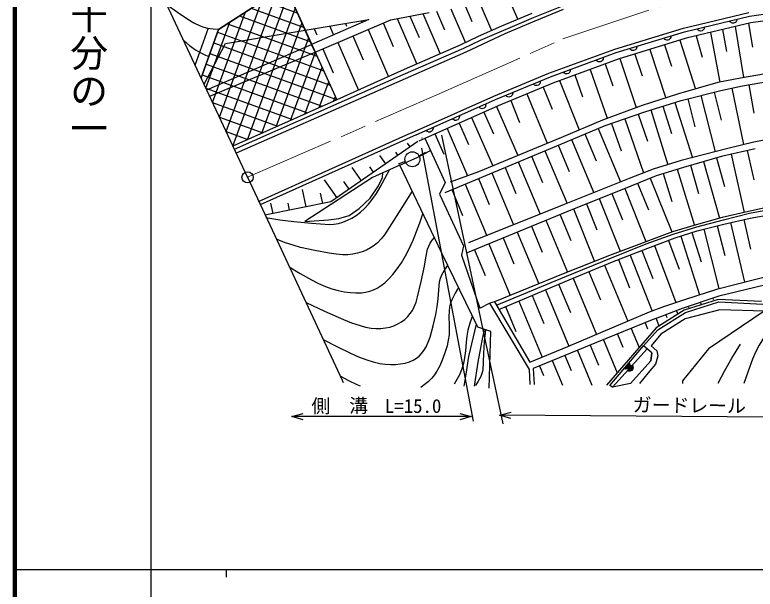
# Model space of a CAD drawing. Units: millimetres, scale not verified. Extents: x 40000 to 680000, y 20000 to 380000.
# Drawn here: x 40000 to 138074, y 202409 to 278540 of the extents above; entities that cross this region are included whole.
import ezdxf
from ezdxf.enums import TextEntityAlignment as Align

# ---------------------------------------------------------------- set-up
doc = ezdxf.new("R2010")
doc.units = ezdxf.units.MM
doc.header["$LTSCALE"] = 1000
doc.linetypes.add('CHAIN', pattern=[18.5, 12, -1.5, 3.5, -1.5])
for name, color, linetype, lineweight in [('M-BGD', 7, 'Continuous', 25), ('M-BMK', 2, 'CHAIN', 13), ('M-TTL', 2, 'Continuous', 140), ('M-TTL-BAND', 7, 'Continuous', 25)]:
    doc.layers.add(name, color=color, linetype=linetype, lineweight=lineweight)
doc.styles.add('@ＭＳ ゴシック', font='')
doc.styles.add('ＭＳ ゴシック', font='')
doc.styles.get('@ＭＳ ゴシック').set_extended_font_data('@MS Gothic')
doc.styles.get('ＭＳ ゴシック').set_extended_font_data('MS Gothic')

# ---------------------------------------------------------------- blocks, each defined once
blk = doc.blocks.new('BUHIN1')
at = {"color": 7, "linetype": 'Continuous', "lineweight": 25}
for radius in [746, 22.5]:
    blk.add_circle((0, 0), radius, dxfattribs=at)
blk = doc.blocks.new('BUHIN126')
at = {"color": 7, "linetype": 'Continuous', "lineweight": 25}
blk.add_lwpolyline([(-282, 413), (-164, 445), (-50, 450), (94, 434), (206, 377), (301, 299), (389, 171), (426, 55), (438, -70), (402, -213), (356, -317), (282, -413)], dxfattribs=at)
blk = doc.blocks.new('BUHIN127')
at = {"color": 7, "linetype": 'Continuous', "lineweight": 25}
blk.add_lwpolyline([(-272, 420), (-154, 449), (-39, 451), (105, 431), (215, 372), (308, 292), (393, 162), (427, 44), (436, -81), (397, -222), (348, -326), (272, -420)], dxfattribs=at)
blk = doc.blocks.new('BUHIN128')
at = {"color": 7, "linetype": 'Continuous', "lineweight": 25}
blk.add_lwpolyline([(-253, 431), (-134, 455), (-19, 453), (124, 426), (231, 362), (321, 278), (399, 145), (429, 25), (433, -100), (387, -240), (333, -341), (253, -431)], dxfattribs=at)
blk = doc.blocks.new('BUHIN129')
at = {"color": 7, "linetype": 'Continuous', "lineweight": 25}
blk.add_lwpolyline([(-230, 444), (-109, 461), (5, 453), (147, 419), (250, 349), (335, 260), (406, 123), (429, 2), (427, -123), (374, -260), (314, -358), (230, -444)], dxfattribs=at)
blk = doc.blocks.new('BUHIN130')
at = {"color": 7, "linetype": 'Continuous', "lineweight": 25}
blk.add_lwpolyline([(-201, 458), (-80, 467), (33, 452), (172, 409), (272, 332), (351, 239), (413, 97), (429, -25), (418, -149), (357, -283), (291, -377), (201, -458)], dxfattribs=at)

msp = doc.modelspace()

# ---------------------------------------------------------------- hatches: boundary and pattern name
at = {"layer": 'M-BGD'}
h = msp.add_hatch(dxfattribs=at)
h.set_pattern_fill('USER', color=256, style=0, pattern_type=2)
h.set_pattern_definition([(160.0244, (68900, 261133), (-512.43, -1409.76), []), (70.0244, (68900, 261133), (-1409.76, 512.43), [])])
h.paths.add_polyline_path([(64676, 270184), (66977, 276595), (75161, 281879), (76071, 281879), (82653, 267271), (68900, 261133)])

# ---------------------------------------------------------------- linework, layer by layer
for p, q in [((70831, 256999), (58176, 284106)), ((75162, 281879), (66977, 276596)), ((66977, 276596), (75162, 281879)), ((79319, 274589), (76071, 281879)), ((76071, 281879), (82653, 267271)), ((105482, 280561), (106612, 277927)), ((99703, 279631), (100558, 277639)), ((101629, 279941), (103131, 276441)), ((108710, 278164), (112461, 279706)), ((89795, 277884), (94887, 278857)), ((94038, 278695), (96330, 273353)), ((95850, 279012), (96910, 276542)), ((97776, 279322), (99701, 274835)), ((108506, 278695), (104484, 277041)), ((112639, 279239), (108903, 277702)), ((128575, 276781), (137241, 278852)), ((137334, 278360), (144972, 279413)), ((67930, 274734), (86897, 277895)), ((86897, 277895), (79319, 274589)), ((79795, 273593), (89795, 277884)), ((85862, 277722), (85963, 277487)), ((90644, 278046), (93241, 271993)), ((92341, 278370), (93563, 275522)), ((101698, 275160), (108710, 278164)), ((108903, 277702), (104918, 275996)), ((128707, 276299), (137334, 278360)), ((145064, 278517), (137500, 277475)), ((63887, 271874), (65668, 276793)), ((66977, 276596), (64676, 270184)), ((64676, 270184), (66977, 276596)), ((79653, 276687), (80007, 275864)), ((81723, 277032), (82228, 275856)), ((83793, 277377), (83944, 277024)), ((86795, 276597), (89482, 270335)), ((88795, 277455), (90131, 274341)), ((104484, 277041), (101371, 275678)), ((119488, 273999), (128575, 276781)), ((137500, 277475), (128943, 275430)), ((133746, 276578), (134287, 273660)), ((135419, 276977), (136505, 270208)), ((137205, 277404), (137710, 274256)), ((84795, 275739), (86145, 272591)), ((101371, 275678), (99083, 274576)), ((104918, 275996), (99745, 273591)), ((119647, 273525), (128707, 276299)), ((130262, 275745), (131069, 272941)), ((132148, 276196), (133371, 269605)), ((65069, 269342), (67930, 274734)), ((82795, 274880), (85510, 268553)), ((99499, 274138), (101698, 275160)), ((128943, 275430), (119934, 272671)), ((128095, 275170), (130147, 268689)), ((65418, 268593), (79319, 274589)), ((79795, 273593), (79319, 274589)), ((80795, 274022), (82160, 270842)), ((91463, 270623), (99499, 274138)), ((99083, 274576), (91559, 271268)), ((110755, 270801), (119488, 273999)), ((124098, 273946), (126231, 267510)), ((126080, 274553), (126979, 271715)), ((65812, 267749), (79795, 273593)), ((79795, 273593), (82653, 267271)), ((99745, 273591), (91704, 270074)), ((110938, 270335), (119647, 273525)), ((119934, 272671), (111266, 269497)), ((120157, 272740), (122313, 266235)), ((122128, 273343), (123081, 270465)), ((118198, 272035), (119216, 269136)), ((91559, 271268), (82653, 267271)), ((103469, 267763), (110755, 270801)), ((116199, 271303), (118474, 264824)), ((139427, 270724), (136126, 270141)), ((69094, 260750), (91463, 270623)), ((91704, 270074), (69336, 260201)), ((103666, 267304), (110938, 270335)), ((112140, 269817), (114768, 263297)), ((114200, 270571), (115220, 267665)), ((136126, 270141), (133136, 269559)), ((111266, 269497), (104022, 266477)), ((109976, 268959), (111161, 266019)), ((133136, 269559), (127930, 268044)), ((133531, 268509), (136407, 269112)), ((134969, 268811), (136537, 261334)), ((136407, 269112), (139707, 269695)), ((137232, 269258), (137891, 265522)), ((92941, 263088), (103469, 267763)), ((107831, 268065), (110503, 261508)), ((127930, 268044), (123114, 266530)), ((128250, 267189), (133531, 268509)), ((130890, 267849), (132754, 260394)), ((132651, 268289), (133580, 264572)), ((82653, 267271), (68901, 261133)), ((82653, 267271), (68901, 261133)), ((93144, 262631), (103666, 267304)), ((105684, 267170), (106872, 264253)), ((123435, 265674), (128250, 267189)), ((127447, 266936), (129754, 259602)), ((129130, 267409), (130065, 263670)), ((104022, 266477), (93510, 261809)), ((103798, 266378), (106643, 259899)), ((123114, 266530), (117833, 264588)), ((124237, 265927), (126518, 258675)), ((125842, 266432), (126985, 262799)), ((100496, 264911), (103308, 258508)), ((102147, 265644), (103403, 262784)), ((118180, 263849), (123435, 265674)), ((122559, 265370), (123800, 261797)), ((98864, 264186), (100081, 261366)), ((117833, 264588), (112395, 262297)), ((112860, 261636), (118180, 263849)), ((119056, 264153), (120313, 260531)), ((120807, 264762), (123300, 257584)), ((91816, 262570), (92956, 263062)), ((97262, 263475), (99972, 257192)), ((117293, 263480), (120247, 256380)), ((72277, 253808), (91816, 262570)), ((93184, 262636), (72481, 253351)), ((93973, 262163), (93917, 262242)), ((94318, 262168), (97011, 256301)), ((95660, 262763), (96824, 260065)), ((104679, 224336), (96587, 262574)), ((112395, 262297), (101402, 257714)), ((113746, 262005), (116681, 254951)), ((115520, 262743), (116992, 259204)), ((141788, 262433), (137904, 261657)), ((93385, 261753), (81883, 253734)), ((92361, 261039), (92029, 261515)), ((97014, 254996), (112860, 261636)), ((111980, 261267), (113451, 257756)), ((137904, 261657), (134448, 260841)), ((89137, 258791), (88362, 259903)), ((90749, 259915), (90472, 260312)), ((93316, 259623), (95049, 260576)), ((93552, 259853), (94437, 260320)), ((93862, 260867), (100703, 224661)), ((110219, 260529), (113150, 253535)), ((134448, 260841), (128270, 259210)), ((133803, 259829), (138076, 260801)), ((134871, 260072), (136629, 252343)), ((137008, 260558), (137889, 256684)), ((91718, 259075), (90768, 258763)), ((90992, 258610), (93316, 259623)), ((106698, 259054), (109607, 252111)), ((108458, 259791), (109918, 256307)), ((128270, 259210), (124581, 258084)), ((128638, 258353), (133803, 259829)), ((131220, 259091), (133363, 251593)), ((132942, 259583), (134024, 255794)), ((85913, 256544), (84695, 258290)), ((87525, 257667), (87027, 258382)), ((90992, 258610), (87392, 256981)), ((96564, 246966), (90992, 258610)), ((104937, 258316), (106386, 254858)), ((124581, 258084), (121397, 256841)), ((124988, 257227), (128638, 258353)), ((127725, 258072), (130024, 250620)), ((129499, 258599), (130571, 254845)), ((70831, 256999), (73760, 250724)), ((87392, 256981), (78426, 251157)), ((88155, 255884), (88704, 256981)), ((88704, 256981), (88772, 257606)), ((101402, 257714), (97674, 256355)), ((103176, 257578), (106064, 250688)), ((121648, 255868), (124988, 257227)), ((125900, 257509), (127044, 253804)), ((82689, 254296), (81028, 256678)), ((84301, 255420), (83581, 256452)), ((97011, 256301), (96266, 254781)), ((99655, 256102), (102521, 249264)), ((101416, 256840), (102854, 253408)), ((121397, 256841), (112772, 253383)), ((122483, 256208), (123922, 252672)), ((124153, 256888), (127050, 249770)), ((78593, 253072), (78125, 255401)), ((87057, 254237), (88155, 255884)), ((97895, 255365), (99322, 251958)), ((113160, 252490), (121648, 255868)), ((120800, 255530), (123607, 248477)), ((80786, 253513), (80504, 254918)), ((85624, 252864), (87057, 254237)), ((96266, 254781), (99454, 247913)), ((117404, 254179), (120185, 247192)), ((119102, 254855), (120499, 251345)), ((81883, 253734), (73110, 251969)), ((74206, 252190), (73931, 253557)), ((76400, 252631), (76214, 253555)), ((112772, 253383), (100113, 248296)), ((115707, 253503), (117092, 250023)), ((142332, 253579), (137203, 252471)), ((137310, 252228), (142397, 253237)), ((84282, 251949), (85624, 252864)), ((99958, 247015), (113160, 252490)), ((112217, 252099), (113651, 248640)), ((114009, 252828), (116781, 245862)), ((137203, 252471), (133708, 251694)), ((133854, 251373), (137310, 252228)), ((137429, 251606), (140380, 252111)), ((78426, 251157), (81537, 251370)), ((81537, 251370), (82909, 251553)), ((82909, 251553), (84282, 251949)), ((110331, 251317), (113191, 244422)), ((133708, 251694), (130252, 250685)), ((130365, 250421), (133854, 251373)), ((133934, 250791), (137429, 251606)), ((136555, 251403), (137470, 247482)), ((73760, 250724), (83382, 230112)), ((108445, 250535), (109872, 247094)), ((130252, 250685), (127107, 249792)), ((127219, 249450), (130365, 250421)), ((130397, 249898), (133934, 250791)), ((131282, 250121), (133267, 242259)), ((133050, 250568), (134042, 246638)), ((134808, 250995), (136646, 243119)), ((106559, 249752), (109408, 242883)), ((127107, 249792), (118754, 246654)), ((123647, 248169), (127219, 249450)), ((127485, 248966), (130397, 249898)), ((128213, 249199), (130694, 241445)), ((129669, 249665), (130910, 245788)), ((102787, 248188), (105626, 241342)), ((104673, 248970), (106095, 245541)), ((119026, 246344), (123647, 248169)), ((123835, 247607), (127485, 248966)), ((126572, 248626), (127986, 244828)), ((99454, 247913), (99186, 246691)), ((100901, 247406), (102318, 243988)), ((119175, 245782), (123835, 247607)), ((123058, 247303), (124515, 243582)), ((124747, 247947), (127554, 240409)), ((101331, 237148), (96564, 246966)), ((99186, 246691), (101599, 239673)), ((118754, 246654), (112658, 244208)), ((112852, 243820), (119026, 246344)), ((121505, 246694), (124410, 239277)), ((112919, 243188), (119175, 245782)), ((118132, 245349), (121205, 237938)), ((119952, 246086), (121410, 242364)), ((112658, 244208), (103529, 240487)), ((116047, 244485), (117587, 240772)), ((103789, 240044), (112852, 243820)), ((113962, 243620), (117047, 236181)), ((133111, 242219), (140756, 244165)), ((104107, 239500), (112919, 243188)), ((112038, 242819), (113595, 239099)), ((141137, 243147), (133274, 241250)), ((108513, 241344), (110069, 237625)), ((110276, 242082), (113391, 234636)), ((128741, 240819), (133111, 242219)), ((102915, 240316), (102314, 240001)), ((103529, 240487), (102915, 240316)), ((108173, 231541), (102915, 240316)), ((103529, 240487), (108207, 232497)), ((106751, 240607), (109859, 233178)), ((125975, 239863), (128741, 240819)), ((133274, 241250), (128380, 239597)), ((133168, 240820), (128673, 239385)), ((128833, 239098), (133263, 240501)), ((130827, 240423), (130934, 240107)), ((132458, 240974), (132516, 240802)), ((138905, 240533), (133168, 240820)), ((133263, 240501), (139097, 240182)), ((101599, 239673), (102314, 240001)), ((104988, 239869), (106363, 236585)), ((124084, 239155), (125975, 239863)), ((128673, 239385), (124944, 237058)), ((128380, 239597), (125531, 238505)), ((127668, 239324), (127843, 238867)), ((133379, 239433), (128777, 238254)), ((129195, 239872), (129244, 239728)), ((139244, 239252), (133379, 239433)), ((113260, 234580), (124084, 239155)), ((125531, 238505), (124407, 238108)), ((125167, 236803), (128833, 239098)), ((126244, 238778), (126384, 238411)), ((139244, 239252), (131904, 234253)), ((101135, 237551), (100085, 233272)), ((124407, 238108), (117066, 235088)), ((123489, 237731), (123818, 236933)), ((124969, 238307), (125326, 237297)), ((128777, 238254), (125557, 236214)), ((103059, 236552), (101331, 237148)), ((101850, 235106), (102210, 236844)), ((102851, 229073), (103059, 236552)), ((124944, 237058), (118369, 229440)), ((121654, 236976), (122693, 234450)), ((123286, 234668), (125167, 236803)), ((117984, 235466), (119787, 231083)), ((119819, 236221), (120530, 234494)), ((125557, 236214), (124314, 234652)), ((101365, 232510), (101850, 235106)), ((108207, 232497), (113260, 234580)), ((117066, 235088), (108685, 231678)), ((116228, 234747), (117305, 232101)), ((118816, 229408), (123286, 234668)), ((124370, 233743), (123286, 234668)), ((124314, 234652), (125047, 233982)), ((114552, 234065), (116435, 229439)), ((123744, 234277), (119166, 229185)), ((124370, 233743), (124242, 232691)), ((124242, 232691), (124370, 233743)), ((125047, 233982), (125199, 233329)), ((131904, 234253), (128430, 230024)), ((100085, 233272), (99739, 230919)), ((100881, 229327), (101365, 232510)), ((111199, 232701), (112528, 229436)), ((112876, 233383), (113679, 231410)), ((124242, 232691), (121565, 229663)), ((121565, 229663), (124242, 232691)), ((125199, 233329), (124880, 232245)), ((108275, 229527), (108173, 231541)), ((108685, 231678), (108787, 229561)), ((109523, 232019), (110049, 230727)), ((121406, 232359), (120791, 231635)), ((120855, 231614), (121438, 232300)), ((121461, 232231), (120928, 231604)), ((121005, 231598), (121476, 232152)), ((121485, 232066), (121093, 231605)), ((121819, 232042), (121184, 231336)), ((121217, 231654), (121458, 231938)), ((121247, 231313), (121849, 231982)), ((121871, 231912), (121321, 231301)), ((121397, 231292), (121884, 231833)), ((121890, 231747), (121485, 231297)), ((121611, 231343), (121860, 231620)), ((124880, 232245), (123892, 231098)), ((99739, 230919), (99497, 229327)), ((123892, 231098), (122744, 229663)), ((83382, 230112), (83516, 229825)), ((121565, 229663), (119166, 229185)), ((128430, 230024), (128430, 229684)), ((119166, 229185), (118816, 229408)), ((100446, 225279), (76675, 225281)), ((168222, 225017), (104225, 225476))]:
    msp.add_line(p, q, dxfattribs=at)
for points in [[(60161, 279856), (61529, 278878), (62937, 277946), (63716, 277484), (64532, 277071), (65024, 276883), (65540, 276750), (66279, 276661), (67032, 276631)], [(62372, 275118), (63128, 274490), (63923, 273908), (64575, 273528), (65259, 273200), (65469, 273106), (65689, 273008)], [(73239, 251685), (75090, 251381), (76947, 251137), (79313, 250910), (81700, 250741), (82276, 250786), (82857, 250893), (83456, 251067), (84050, 251301), (84648, 251604), (85216, 251959), (85778, 252386), (86300, 252856), (86842, 253433), (87345, 254056), (87906, 254861), (88416, 255696), (89030, 256828), (89615, 257987)], [(92643, 255160), (90847, 252278), (88962, 249370), (88517, 248830), (88030, 248335), (87589, 247967), (87102, 247639), (86570, 247357), (86000, 247123), (85389, 246938), (84765, 246813), (84107, 246748), (83449, 246743), (82552, 246813), (81657, 246943), (79747, 247296), (77856, 247707), (76851, 247989), (75862, 248329), (75265, 248556), (74661, 248795)], [(76361, 245153), (77812, 244251), (79284, 243405), (80211, 242938), (81159, 242527), (81981, 242234), (82823, 241998), (83636, 241831), (84465, 241724), (85185, 241682), (85903, 241701), (86470, 241770), (87030, 241899), (87531, 242081), (88009, 242320), (88522, 242648), (89014, 243035), (89558, 243549), (90071, 244118), (90668, 244885), (91215, 245684), (91757, 246587), (92248, 247520), (92764, 248648), (93231, 249812), (93657, 250985), (94069, 252178)], [(78580, 240398), (81029, 239262), (83528, 238168), (84616, 237732), (85731, 237351), (86466, 237158), (87210, 237025), (87844, 236969), (88495, 236974), (89084, 237036), (89676, 237160), (90208, 237332), (90731, 237566), (91210, 237844), (91663, 238176), (92051, 238533), (92391, 238929), (92672, 239352), (92905, 239814), (93150, 240469), (93342, 241158), (93830, 243190), (94253, 245212), (94430, 246345), (94666, 247460), (94822, 247886), (95035, 248294), (95292, 248657), (95584, 249013)], [(80859, 235518), (82642, 234575), (84454, 233685), (85519, 233219), (86615, 232806), (87466, 232545), (88332, 232343), (89052, 232231), (89791, 232178), (90446, 232188), (91106, 232261), (91700, 232383), (92275, 232565), (92747, 232771), (93191, 233032), (93554, 233315), (93875, 233643), (94196, 234066), (94471, 234529), (94763, 235157), (95003, 235821), (95419, 237337), (95767, 238829), (95952, 239857), (96076, 240898), (96147, 242027), (96278, 243154), (96397, 243612), (96576, 244059), (96939, 244703), (97359, 245326)], [(98781, 242399), (98316, 241628), (97913, 240842), (97725, 240355), (97594, 239846), (97517, 239234), (97498, 238598), (97537, 237354), (97515, 236105), (97417, 235395), (97256, 234686), (96960, 233729), (96601, 232772), (96279, 232015), (95906, 231292), (95600, 230817), (95247, 230380), (94764, 229912), (94234, 229483), (94008, 229313), (93781, 229144)], [(141772, 240792), (141443, 239770), (141057, 238766), (140723, 238091), (140334, 237442), (139432, 236116), (138583, 234758), (138126, 233846), (137723, 232908), (137126, 231298), (136580, 229662)], [(100613, 238627), (100277, 237683), (100001, 236728), (99858, 235938), (99774, 235135), (99684, 233986), (99533, 232831), (99380, 232146), (99170, 231481), (98887, 230823), (98544, 230181), (98373, 229887), (98194, 229585)], [(102335, 236801), (102172, 235230), (102068, 233628), (102052, 232531), (101976, 231452), (101878, 231012), (101723, 230590), (101399, 229985), (101019, 229396)], [(133172, 229726), (134048, 231396), (134982, 233044), (135549, 233962), (136130, 234871)], [(83135, 230642), (84199, 230071), (85299, 229551), (85509, 229459), (85729, 229365)], [(78175, 224850), (76675, 225281), (78175, 225709)], [(98946, 225711), (100446, 225279), (98946, 224852)], [(105722, 225034), (104225, 225476), (105728, 225892)]]:
    msp.add_lwpolyline(points, dxfattribs=at)
for points in [[(121375, 232419), (121436, 232314), (121474, 232207), (121494, 232061), (121469, 231939), (121421, 231825), (121321, 231707), (121216, 231642), (121099, 231597), (120952, 231594), (120839, 231611), (120727, 231657)], [(121790, 232103), (121848, 231996), (121882, 231888), (121899, 231742), (121870, 231620), (121819, 231508), (121716, 231392), (121609, 231330), (121491, 231288), (121344, 231289), (121232, 231310), (121121, 231359)]]:
    msp.add_lwpolyline(points, close=True, dxfattribs=at)
msp.add_circle((92668, 259387), 995, dxfattribs=at)
at = {"layer": 'M-BMK'}
for p, q in [((112585, 275334), (128626, 280692)), ((95917, 267918), (112585, 275334)), ((70831, 256999), (95917, 267918))]:
    msp.add_line(p, q, dxfattribs=at)
at = {"layer": 'M-TTL'}
msp.add_line((40000, 380000), (40000, 20000), dxfattribs=at)
at = {"layer": 'M-TTL-BAND'}
for p, q in [((58000, 370000), (58000, 20000)), ((40000, 205000), (579000, 205000)), ((68000, 205000), (68000, 204000))]:
    msp.add_line(p, q, dxfattribs=at)

# ---------------------------------------------------------------- block references
at = {"layer": 'M-BGD', "rotation": 259.6997}
for name, p in [('BUHIN130', (135177, 277845)), ('BUHIN130', (130863, 276814)), ('BUHIN129', (126442, 275605)), ('BUHIN129', (121912, 274218)), ('BUHIN128', (117470, 272727)), ('BUHIN128', (113115, 271132)), ('BUHIN127', (109120, 269577)), ('BUHIN127', (105484, 268062)), ('BUHIN126', (101919, 266526)), ('BUHIN126', (98425, 264970)), ('BUHIN126', (94931, 263414)), ('BUHIN1', (70831, 256999))]:
    msp.add_blockref(name, p, dxfattribs=at)

# ---------------------------------------------------------------- texts
at = {"layer": 'M-BGD', "style": 'ＭＳ ゴシック'}
for s, rotation, p in [('側\u3000溝', 0.5, (79305, 225224)), ('ガードレール', 359.4, (121835, 225387))]:
    msp.add_text(s, height=1833, rotation=rotation, dxfattribs=at).set_placement(p, align=Align.BOTTOM_LEFT)
msp.add_text('L=15.0', height=1833, dxfattribs=at).set_placement((89020, 225224), align=Align.BOTTOM_LEFT)
at = {"layer": 'M-TTL-BAND', "style": '@ＭＳ ゴシック'}
msp.add_text('縮尺千分の一', height=3666, rotation=270, dxfattribs=at).set_placement((49777, 261030), align=Align.MIDDLE_RIGHT)

doc.saveas('drawing.dxf')
